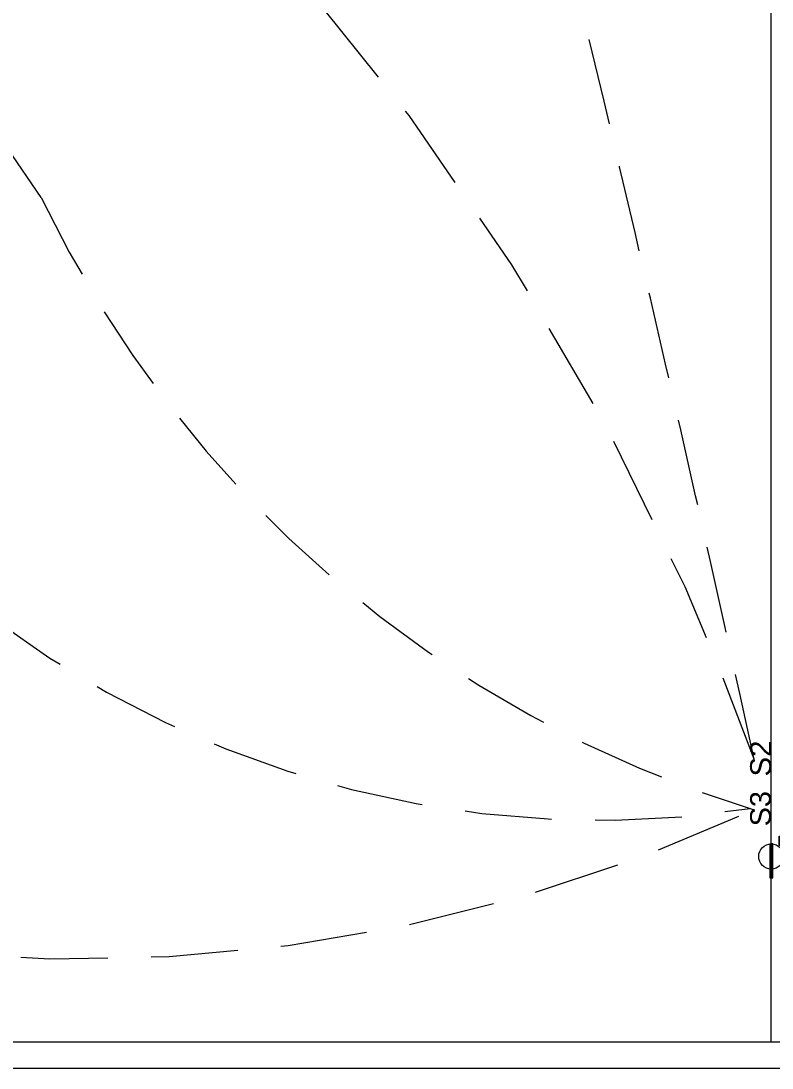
# Model space of a CAD drawing. Header units: millimetres. Extents: x -461 to 1315, y -154 to 152.
# Drawn here: x -438.28 to -433.95, y -153.96 to -147.94 of the extents above; entities that cross this region are included whole.
import ezdxf

# ---------------------------------------------------------------- set-up
doc = ezdxf.new("R2010")
doc.units = ezdxf.units.MM
doc.linetypes.add('DASHED', pattern=[0.75, 0.5, -0.25])
doc.layers.get('0').update_dxf_attribs({"lineweight": 13})
for name, color, linetype, lineweight in [('A-WALL', 253, 'Continuous', 15), ('E-CONT', 222, 'DASHED', 13), ('E-LITE', 40, 'Continuous', 13), ('E-LTNG', 40, 'Continuous', 13)]:
    doc.layers.add(name, color=color, linetype=linetype, lineweight=lineweight)
doc.styles.get("Standard").update_dxf_attribs({"font": 'arial.ttf'})

# ---------------------------------------------------------------- blocks, each defined once
blk = doc.blocks.new('RETIE-INTERRUPTORTRIPLE')
at = {"insert": (1125.41, 1457.27), "char_height": 18.612, "attachment_point": 1}
blk.add_mtext_dynamic_manual_height_columns('S3', width=65.3199, gutter_width=12.5, heights=[0], dxfattribs=at)
blk = doc.blocks.new('RETIE-INTERRUPTORSENCILLO')
at = {"insert": (1124.12, 1538.77), "char_height": 18.612, "attachment_point": 1}
blk.add_mtext_dynamic_manual_height_columns('S2', width=368.9641, gutter_width=93.06, heights=[0], dxfattribs=at)
blk = doc.blocks.new('RETIE-Toma corriente monofásico')
h = blk.add_hatch(color=256)
h.dxf.hatch_style = 1
h.paths.add_polyline_path([(-177, 21), (-305, 21), (-305, 11), (-177, 11, -0.014858)])
h.paths.add_polyline_path([(176, 21), (-177, 21, 0.014858), (-177, 11), (177, 11)])
h.paths.add_polyline_path([(-178, -9), (-305, -9), (-305, -20), (-177, -20, -0.014847)])
h.paths.add_polyline_path([(177, -9), (-178, -9, 0.014847), (-177, -20), (177, -20)])
h = blk.add_hatch(color=256)
h.dxf.hatch_style = 1
h.paths.add_polyline_path([(155, -110), (155, -120), (286, -120), (286, -110)])
h.paths.add_polyline_path([(216, -190), (225, -190), (225, -120), (216, -120)])
for points in [[(176, 21), (-305, 21), (-305, 11), (177, 11)], [(177, -9), (-305, -9), (-305, -20), (177, -20)], [(155, -110), (286, -110), (286, -120), (155, -120)], [(216, -120), (225, -120), (225, -190), (216, -190)]]:
    blk.add_lwpolyline(points, close=True)
blk.add_circle((0, 0), 178)

msp = doc.modelspace()

# ---------------------------------------------------------------- linework, layer by layer
at = {"layer": 'A-WALL'}
for p, q in [((-433.956, -153.8128), (-433.956, -143.8128)), ((-452.443, -153.8128), (-431.256, -153.8128)), ((-460.806, -153.9628), (-431.056, -153.9628)), ((-460.806, -153.9628), (-431.056, -153.9628))]:
    msp.add_line(p, q, dxfattribs=at)
at = {"layer": 'E-CONT'}
for points in [[(-452.694, -127.8124, 0.267949), (-452.694, -136.4981, 0.267949), (-452.694, -145.1838, -0.130269), (-444.3544, -150.7518, 0.309607), (-434.0549, -152.4771)], [(-447.3999, -127.8124, 0.267949), (-447.3999, -136.4981, 0.267949), (-447.3999, -145.1838, -0.150529), (-439.5274, -150.305, 0.27123), (-434.0778, -152.4701)], [(-442.0947, -127.8124, 0.267949), (-442.0947, -136.4981, 0.267949), (-442.0947, -145.1838, -0.110389), (-438.1586, -148.9545, 0.210101), (-434.0549, -152.4771)], [(-456.2027, -131.9561, 0.206278), (-455.947, -140.7027, 0.206219), (-446.6921, -142.7667, -0.30166), (-434.0549, -152.1863)], [(-437.703, -131.9793, -0.267949), (-438.0673, -141.2218, -0.114209), (-435.4738, -146.1362, -0.007944), (-434.0549, -152.1863)]]:
    msp.add_lwpolyline(points, format="xyb", dxfattribs=at)

# ---------------------------------------------------------------- block references
at = {"layer": 'E-LITE', "xscale": 0.0004064626554676976, "yscale": 0.0004064626554676976, "zscale": 0.0004064626554676976, "rotation": 90}
msp.add_blockref('RETIE-Toma corriente monofásico', (-433.956, -152.7452), dxfattribs=at)
at = {"layer": 'E-LTNG', "rotation": 90.00000000000001}
for name, p, xscale, yscale, zscale in [('RETIE-INTERRUPTORSENCILLO', (-424.0767, -159.5914), 0.00649951192848604, 0.00649951192848604, 0.00649951192848604), ('RETIE-INTERRUPTORTRIPLE', (-424.7613, -159.767), 0.006393150550811123, 0.006393150550811123, 0.006393150550811123)]:
    msp.add_blockref(name, p, dxfattribs=dict(at, xscale=xscale, yscale=yscale, zscale=zscale))

doc.saveas('drawing.dxf')
